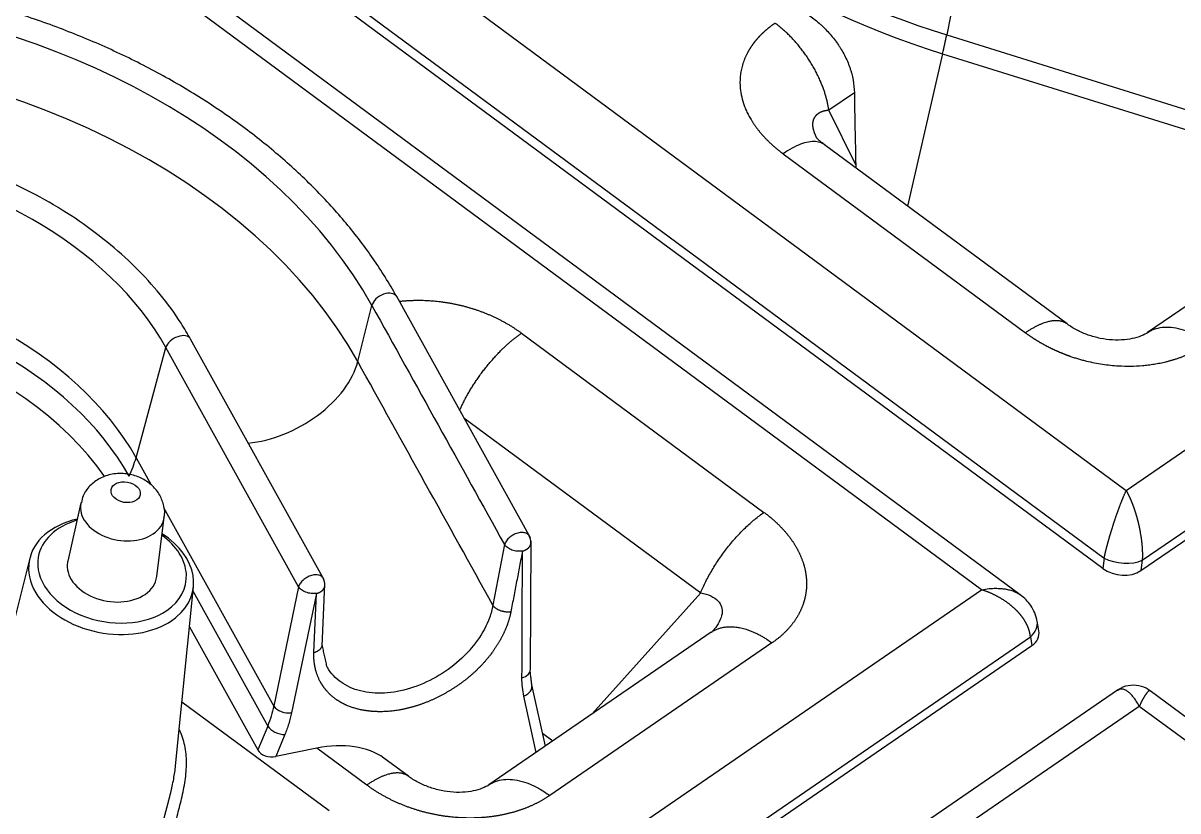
# Model space of a CAD drawing. Header units: millimetres. Extents: x -1286 to 291, y 5350 to 5880.
# Drawn here: x 83.12 to 125.19, y 5669.64 to 5698.33 of the extents above; entities that cross this region are included whole.
import ezdxf

# ---------------------------------------------------------------- set-up
doc = ezdxf.new("R2010")
doc.units = ezdxf.units.MM
doc.layers.add('粗实线层', color=7, linetype='Continuous', lineweight=35)

msp = doc.modelspace()

# ---------------------------------------------------------------- linework, layer by layer
at = {"layer": '粗实线层', "lineweight": 25}
for p, q in [((82.067, 5711.766), (123.306, 5681.305)), ((80.652, 5709.76), (122.502, 5678.846)), ((122.454, 5678.466), (80.559, 5709.412)), ((119.443, 5677.506), (77.717, 5708.329)), ((118.037, 5677.689), (76.799, 5708.15)), ((117.7, 5702.627), (116.766, 5697.895)), ((123.306, 5681.305), (153.395, 5701.96)), ((123.89, 5678.767), (154.293, 5699.638)), ((123.842, 5678.386), (154.218, 5699.239)), ((116.766, 5697.895), (129.324, 5693.978)), ((116.619, 5697.213), (115.336, 5691.666)), ((116.619, 5697.213), (129.253, 5693.273)), ((113.402, 5695.793), (112.474, 5695.156)), ((113.453, 5693.165), (112.474, 5695.156)), ((121.152, 5687.371), (112.321, 5693.894)), ((110.805, 5693.572), (119.637, 5687.049)), ((132.179, 5692.613), (124.083, 5687.055)), ((95.311, 5686.005), (95.825, 5688.047)), ((101.602, 5679.583), (96.73, 5688.367)), ((94.087, 5678.049), (89.22, 5686.821)), ((101.28, 5687.033), (110.111, 5680.51)), ((87.235, 5682.498), (88.324, 5686.51)), ((93.155, 5677.801), (88.324, 5686.51)), ((99.176, 5683.957), (107.806, 5677.582)), ((87.235, 5682.498), (87.782, 5681.513)), ((85.227, 5680.862), (84.747, 5678.735)), ((88.237, 5680.691), (92.252, 5673.454)), ((87.992, 5678.169), (88.262, 5680.333)), ((100.656, 5679.337), (100.237, 5677.124)), ((101.602, 5674.792), (101.625, 5679.459)), ((83.366, 5678.839), (80.59, 5667.785)), ((122.502, 5678.846), (122.454, 5678.466)), ((123.89, 5678.767), (123.842, 5678.386)), ((94.019, 5675.633), (94.116, 5677.891)), ((88.676, 5671.276), (89.327, 5677.799)), ((89.311, 5677.63), (92.031, 5672.727)), ((91.653, 5659.576), (118.037, 5677.689)), ((93.155, 5677.801), (92.252, 5673.454)), ((93.807, 5677.56), (92.902, 5673.209)), ((93.715, 5675.408), (93.808, 5677.56)), ((103.856, 5673.17), (107.806, 5677.582)), ((89.182, 5676.343), (91.672, 5671.855)), ((120.124, 5676.195), (120.062, 5676.555)), ((93.715, 5658.053), (119.817, 5675.971)), ((108.187, 5676.143), (100.089, 5670.584)), ((119.817, 5675.971), (119.871, 5675.661)), ((93.96, 5657.873), (119.871, 5675.661)), ((110.401, 5675.755), (102.305, 5670.198)), ((102.148, 5671.997), (101.659, 5674.234)), ((122.985, 5674.029), (96.605, 5655.919)), ((101.811, 5671.766), (101.363, 5673.815)), ((152.314, 5653.226), (124.177, 5674.01)), ((94.273, 5669.637), (88.908, 5673.6)), ((123.784, 5673.444), (97.399, 5655.332)), ((151.714, 5652.813), (123.784, 5673.444)), ((92.031, 5672.727), (91.672, 5671.855)), ((102.418, 5672.182), (102.047, 5672.456)), ((92.655, 5672.415), (92.325, 5671.613)), ((93.823, 5671.922), (92.325, 5671.613)), ((95.643, 5670.578), (93.823, 5671.922)), ((97.16, 5670.898), (96.264, 5671.56))]:
    msp.add_line(p, q, dxfattribs=at)
for centre, start, end in [((101.121, 5679.41), 0.4567, 29.3069), ((93.611, 5677.867), 357.5155, 29.1239)]:
    msp.add_arc(centre, 0.502, start, end, dxfattribs=at)
for centre, major_axis, ratio, start_param, end_param in [((118.501, 5677.009), (100.383, -17.515), 0.699163, 5.912318, 8.305403), ((118.501, 5677.009), (100.021, -17.452), 0.699163, 5.913241, 8.303431), ((118.443, 5676.673), (99.527, -17.366), 0.699163, 0.310401, 2.020246), ((123.614, 5712.334), (-23.072, 4.026), 0.699163, 6.113264, 7.669717), ((123.716, 5712.919), (-22.925, 4), 0.699163, 6.191307, 7.669717), ((118.501, 5677.009), (-100.383, 17.515), 0.699163, 6.161367, 8.554451), ((118.501, 5677.009), (100.021, -17.452), 0.699163, 3.021746, 5.411936), ((75.947, 5683.953), (21.356, -3.726), 0.699163, 0.513867, 2.89274), ((115.33, 5694.996), (1.496, 4.797), 0.130998, 5.233352, 5.401606), ((75.596, 5681.944), (-21.18, 3.696), 0.699163, 3.65546, 6.27657), ((75.948, 5683.961), (-13.295, 2.32), 0.699163, 3.65546, 5.986254), ((75.263, 5680.032), (12.863, -2.244), 0.699163, 0.513867, 3.000861), ((75.151, 5679.393), (12.709, -2.218), 0.699163, 0.513867, 2.975536), ((75.02, 5678.64), (12.427, -2.168), 0.699163, 0.605825, 2.07329), ((96.286, 5688.121), (-0.444, -0.246), 0.622625, 3.141606, 5.755112), ((88.78, 5686.577), (0.441, 0.244), 0.622625, 6.283179, 8.88047), ((92.21, 5685.51), (2.988, 1.657), 0.622625, 4.09478, 5.755112), ((82.69, 5681.829), (4.394, 2.437), 0.622625, 5.555616, 5.738875), ((86.738, 5680.561), (-1.518, 0.265), 0.699163, 6.24722, 6.283185), ((86.738, 5680.561), (-1.518, 0.265), 0.699163, 0, 2.520996), ((86.328, 5678.212), (-2.985, 0.521), 0.699163, 5.257225, 6.283185), ((86.363, 5678.413), (-2.688, 0.469), 0.699163, 5.326635, 6.283185), ((86.738, 5680.561), (-1.518, 0.265), 0.699163, 2.520996, 3.17376), ((86.363, 5678.413), (-2.688, 0.469), 0.699163, 2.520996, 4.098272), ((86.328, 5678.212), (-2.985, 0.521), 0.699163, 2.607095, 4.167682), ((86.328, 5678.212), (-2.985, 0.521), 0.699163, 0, 0.540713), ((86.363, 5678.413), (-2.688, 0.469), 0.699163, 0, 2.520996), ((86.363, 5678.413), (-1.623, 0.283), 0.699163, 6.248986, 6.283185), ((123.144, 5679.179), (-0.997, 0.127), 0.507745, 0.937051, 2.477692), ((86.363, 5678.413), (-1.623, 0.283), 0.699163, 0, 2.520996), ((123.116, 5678.952), (-0.988, 0.187), 0.719296, 0.9807, 2.521338), ((86.363, 5678.413), (-1.623, 0.283), 0.699163, 2.520996, 3.175822), ((86.328, 5678.212), (-2.985, 0.521), 0.699163, 0.540713, 2.520996), ((86.328, 5678.212), (-2.985, 0.521), 0.699163, 2.520996, 2.607095), ((119.072, 5676.383), (0.99, 0.171), 0.706769, 5.434534, 6.283306), ((119.104, 5676.198), (-1.022, 0.165), 0.679405, 2.522891, 3.371517), ((101.099, 5674.794), (-0.502, 0.002), 0.672155, 1.973466, 3.141576), ((101.168, 5674.127), (-0.491, -0.107), 0.711148, 1.820754, 3.141583), ((92.706, 5673.521), (0.492, -0.102), 0.612804, 3.680004, 5.243964), ((92.46, 5672.727), (0.465, -0.191), 0.529876, 3.802266, 5.350503), ((93.655, 5669.489), (-3.11, -1.472), 0.659017, 3.481612, 4.35849), ((92.145, 5671.961), (-0.508, 0.061), 0.700031, 0.469223, 2.017459)]:
    msp.add_ellipse(centre, major_axis=major_axis, ratio=ratio, start_param=start_param, end_param=end_param, dxfattribs=at)
msp.add_ellipse((86.857, 5681.244), major_axis=(-0.529, 0.092), ratio=0.699163, dxfattribs=at)
for points, degree, knots in [([(217.811, 5683.071), (217.744, 5683.321), (217.401, 5684.557), (216.633, 5686.769), (215.49, 5689.701), (214.174, 5692.611), (212.702, 5695.494), (211.073, 5698.346), (209.29, 5701.162), (207.356, 5703.937), (205.274, 5706.667), (203.048, 5709.347), (200.681, 5711.973), (198.178, 5714.54), (195.543, 5717.044), (192.779, 5719.48), (189.892, 5721.846), (186.887, 5724.136), (183.768, 5726.348), (180.541, 5728.477), (177.21, 5730.519), (173.783, 5732.473), (170.263, 5734.333), (166.658, 5736.098), (162.972, 5737.764), (159.213, 5739.329), (155.386, 5740.79), (151.498, 5742.144), (147.555, 5743.39), (143.564, 5744.525), (139.532, 5745.548), (135.464, 5746.456), (131.368, 5747.249), (127.251, 5747.924), (123.119, 5748.481), (118.979, 5748.919), (114.838, 5749.238), (110.704, 5749.436), (106.582, 5749.513), (102.479, 5749.469), (98.403, 5749.305), (94.361, 5749.02), (90.428, 5748.622), (87.514, 5748.238), (85.932, 5747.999), (85.59, 5747.946)], 3, [0, 0, 0, 0, 0.00609, 0.030175, 0.054265, 0.07836, 0.10246, 0.126565, 0.150673, 0.174786, 0.198901, 0.223018, 0.247138, 0.271259, 0.295382, 0.319506, 0.34363, 0.367754, 0.391879, 0.416004, 0.440128, 0.464253, 0.488377, 0.512501, 0.536625, 0.560748, 0.584871, 0.608994, 0.633116, 0.657239, 0.681361, 0.705483, 0.729605, 0.753727, 0.777849, 0.801972, 0.826094, 0.850217, 0.87434, 0.898463, 0.922587, 0.946711, 0.970835, 0.993691, 1, 1, 1, 1]), ([(96.73, 5688.367), (96.596, 5688.608), (96.191, 5689.295), (95.422, 5690.408), (94.364, 5691.676), (93.168, 5692.886), (91.842, 5694.028), (90.398, 5695.094), (88.844, 5696.077), (87.195, 5696.968), (85.461, 5697.761), (83.656, 5698.451), (81.794, 5699.032), (79.888, 5699.5), (77.953, 5699.852), (76.002, 5700.085), (74.051, 5700.197), (72.114, 5700.187), (70.205, 5700.055), (68.339, 5699.803), (66.529, 5699.431), (64.788, 5698.943), (63.132, 5698.341), (61.569, 5697.631), (60.118, 5696.815), (58.945, 5696.024), (58.297, 5695.483), (58.06, 5695.27)], 3, [0, 0, 0, 0, 0.021951, 0.063245, 0.10458, 0.145956, 0.187358, 0.228774, 0.270196, 0.311619, 0.353038, 0.394454, 0.435867, 0.477279, 0.51869, 0.560103, 0.601519, 0.642939, 0.684367, 0.725803, 0.767247, 0.808699, 0.850158, 0.891618, 0.933069, 0.974501, 1, 1, 1, 1]), ([(111.316, 5698.876), (111.459, 5698.801), (111.597, 5698.718), (111.866, 5698.534), (111.996, 5698.433), (112.137, 5698.309), (112.153, 5698.295), (112.184, 5698.267), (112.199, 5698.253), (112.246, 5698.21), (112.336, 5698.123), (112.423, 5698.033), (112.589, 5697.847), (112.693, 5697.718), (112.812, 5697.547), (112.835, 5697.512), (112.88, 5697.442), (112.903, 5697.407), (112.967, 5697.3), (113.007, 5697.229), (113.119, 5697.011), (113.183, 5696.863), (113.248, 5696.674), (113.261, 5696.636), (113.284, 5696.56), (113.295, 5696.522), (113.326, 5696.406), (113.343, 5696.329), (113.385, 5696.099), (113.4, 5695.946), (113.402, 5695.793)], 3, [0, 0, 0, 0, 0.125, 0.125, 0.25, 0.25, 0.265625, 0.265625, 0.28125, 0.28125, 0.3125, 0.375, 0.375, 0.5, 0.5, 0.53125, 0.53125, 0.5625, 0.5625, 0.625, 0.625, 0.75, 0.75, 0.78125, 0.78125, 0.8125, 0.8125, 0.875, 0.875, 1, 1, 1, 1]), ([(110.516, 5698.327), (110.508, 5698.321), (110.492, 5698.31), (110.469, 5698.294), (110.445, 5698.277), (110.422, 5698.26), (110.399, 5698.244), (110.376, 5698.227), (110.354, 5698.209), (110.332, 5698.192), (110.309, 5698.175), (110.288, 5698.158), (110.266, 5698.14), (110.245, 5698.123), (110.224, 5698.105), (110.203, 5698.088), (110.182, 5698.07), (110.162, 5698.052), (110.141, 5698.034), (110.121, 5698.016), (110.102, 5697.998), (110.082, 5697.98), (110.063, 5697.962), (110.044, 5697.944), (110.025, 5697.925), (110.006, 5697.907), (109.988, 5697.888), (109.97, 5697.87), (109.952, 5697.851), (109.934, 5697.832), (109.917, 5697.814), (109.9, 5697.795), (109.883, 5697.776), (109.866, 5697.757), (109.849, 5697.738), (109.833, 5697.719), (109.817, 5697.7), (109.801, 5697.681), (109.786, 5697.662), (109.77, 5697.642), (109.755, 5697.623), (109.74, 5697.604), (109.726, 5697.584), (109.711, 5697.565), (109.697, 5697.545), (109.683, 5697.526), (109.669, 5697.506), (109.656, 5697.487), (109.642, 5697.467), (109.629, 5697.447), (109.617, 5697.428), (109.604, 5697.408), (109.592, 5697.388), (109.579, 5697.368), (109.567, 5697.348), (109.556, 5697.329), (109.544, 5697.309), (109.533, 5697.289), (109.522, 5697.269), (109.497, 5697.223), (109.46, 5697.15), (109.416, 5697.051), (109.376, 5696.951), (109.33, 5696.818), (109.285, 5696.651), (109.25, 5696.446), (109.234, 5696.239), (109.237, 5695.996), (109.274, 5695.716), (109.343, 5695.454), (109.42, 5695.245), (109.489, 5695.088), (109.57, 5694.929), (109.639, 5694.809), (109.69, 5694.729), (109.718, 5694.686), (109.746, 5694.644), (109.775, 5694.601), (109.806, 5694.559), (109.837, 5694.517), (109.869, 5694.474), (109.902, 5694.432), (109.936, 5694.39), (109.97, 5694.348), (110.006, 5694.306), (110.043, 5694.263), (110.08, 5694.222), (110.119, 5694.18), (110.158, 5694.138), (110.198, 5694.096), (110.24, 5694.055), (110.282, 5694.013), (110.325, 5693.972), (110.369, 5693.931), (110.414, 5693.89), (110.459, 5693.85), (110.506, 5693.809), (110.554, 5693.769), (110.602, 5693.729), (110.652, 5693.69), (110.702, 5693.65), (110.753, 5693.611), (110.788, 5693.585), (110.805, 5693.572)], 3, [0, 0, 0, 0, 0.004758, 0.009508, 0.014248, 0.018979, 0.023701, 0.028413, 0.033116, 0.037811, 0.042496, 0.047171, 0.051838, 0.056495, 0.061143, 0.065782, 0.070412, 0.075033, 0.079645, 0.084248, 0.088842, 0.093427, 0.098002, 0.102568, 0.107124, 0.111671, 0.116209, 0.120737, 0.125255, 0.129764, 0.134263, 0.138752, 0.143232, 0.147702, 0.152162, 0.156613, 0.161054, 0.165485, 0.169906, 0.174318, 0.17872, 0.183112, 0.187495, 0.191868, 0.196231, 0.200585, 0.20493, 0.209265, 0.213591, 0.217907, 0.222214, 0.226512, 0.230801, 0.23508, 0.23935, 0.24361, 0.247861, 0.252102, 0.256333, 0.260555, 0.281308, 0.301817, 0.322082, 0.3421, 0.381591, 0.421116, 0.460653, 0.500185, 0.55923, 0.618196, 0.647794, 0.677935, 0.708623, 0.739851, 0.748228, 0.756649, 0.765112, 0.773616, 0.782162, 0.790751, 0.799381, 0.808054, 0.81677, 0.825529, 0.834332, 0.843177, 0.852066, 0.860999, 0.869974, 0.878993, 0.888053, 0.897157, 0.906301, 0.915487, 0.924714, 0.933981, 0.943289, 0.952638, 0.962028, 0.97146, 0.980932, 0.990446, 1, 1, 1, 1]), ([(112.474, 5695.156), (112.468, 5695.155), (112.457, 5695.154), (112.441, 5695.152), (112.425, 5695.15), (112.409, 5695.147), (112.393, 5695.144), (112.378, 5695.141), (112.362, 5695.138), (112.347, 5695.135), (112.333, 5695.132), (112.318, 5695.128), (112.304, 5695.124), (112.29, 5695.12), (112.276, 5695.116), (112.263, 5695.112), (112.249, 5695.108), (112.236, 5695.103), (112.223, 5695.098), (112.211, 5695.094), (112.198, 5695.088), (112.186, 5695.083), (112.174, 5695.078), (112.163, 5695.072), (112.151, 5695.067), (112.14, 5695.061), (112.129, 5695.055), (112.118, 5695.049), (112.108, 5695.043), (112.098, 5695.036), (112.088, 5695.03), (112.078, 5695.023), (112.069, 5695.016), (112.059, 5695.01), (112.05, 5695.002), (112.041, 5694.995), (112.033, 5694.988), (112.025, 5694.981), (112.017, 5694.973), (112.009, 5694.965), (112.001, 5694.957), (111.994, 5694.949), (111.987, 5694.941), (111.98, 5694.933), (111.973, 5694.925), (111.967, 5694.916), (111.96, 5694.908), (111.954, 5694.899), (111.949, 5694.89), (111.943, 5694.881), (111.938, 5694.872), (111.933, 5694.863), (111.928, 5694.854), (111.924, 5694.844), (111.919, 5694.835), (111.915, 5694.825), (111.911, 5694.816), (111.908, 5694.806), (111.904, 5694.796), (111.901, 5694.786), (111.898, 5694.776), (111.895, 5694.765), (111.893, 5694.755), (111.891, 5694.745), (111.889, 5694.734), (111.887, 5694.723), (111.885, 5694.713), (111.884, 5694.702), (111.883, 5694.691), (111.882, 5694.68), (111.881, 5694.669), (111.881, 5694.657), (111.88, 5694.646), (111.88, 5694.635), (111.88, 5694.623), (111.881, 5694.612), (111.882, 5694.596), (111.883, 5694.578), (111.886, 5694.555), (111.889, 5694.532), (111.893, 5694.508), (111.898, 5694.484), (111.903, 5694.46), (111.91, 5694.435), (111.917, 5694.41), (111.925, 5694.384), (111.934, 5694.358), (111.943, 5694.332), (111.954, 5694.305), (111.965, 5694.278), (111.977, 5694.251), (111.99, 5694.223), (112.004, 5694.195), (112.014, 5694.175), (112.019, 5694.165), (112.019, 5694.165)], 3, [0, 0, 0, 0, 0.01221, 0.024337, 0.03638, 0.048341, 0.06022, 0.072017, 0.083732, 0.095367, 0.106922, 0.118396, 0.129792, 0.141108, 0.152347, 0.163507, 0.174591, 0.185598, 0.196529, 0.207385, 0.218166, 0.228873, 0.239506, 0.250066, 0.260555, 0.270971, 0.281317, 0.291593, 0.301799, 0.311936, 0.322006, 0.332008, 0.341944, 0.351815, 0.36162, 0.371362, 0.38104, 0.390656, 0.400211, 0.409705, 0.419139, 0.428515, 0.437833, 0.447094, 0.456299, 0.46545, 0.474546, 0.48359, 0.492582, 0.501524, 0.510416, 0.519259, 0.528055, 0.536805, 0.54551, 0.55417, 0.562789, 0.571365, 0.579902, 0.588399, 0.596859, 0.605282, 0.61367, 0.622025, 0.630346, 0.638637, 0.646898, 0.65513, 0.663336, 0.671515, 0.679671, 0.687804, 0.695915, 0.704007, 0.71208, 0.720136, 0.728177, 0.743261, 0.758405, 0.773617, 0.788907, 0.804286, 0.819761, 0.835343, 0.85104, 0.86686, 0.882813, 0.898907, 0.915149, 0.931548, 0.948111, 0.964846, 0.98176, 0.998859, 1, 1, 1, 1]), ([(89.22, 5686.821), (89.112, 5687.016), (88.782, 5687.569), (88.136, 5688.455), (87.23, 5689.449), (86.19, 5690.378), (85.03, 5691.232), (83.764, 5691.999), (82.405, 5692.671), (80.972, 5693.242), (79.479, 5693.703), (77.946, 5694.05), (76.389, 5694.278), (74.826, 5694.386), (73.276, 5694.371), (71.757, 5694.234), (70.286, 5693.976), (68.88, 5693.6), (67.558, 5693.108), (66.329, 5692.509), (65.227, 5691.798), (64.51, 5691.259), (64.203, 5690.937), (64.178, 5690.911)], 3, [0, 0, 0, 0, 0.027121, 0.077851, 0.128669, 0.179574, 0.230527, 0.281499, 0.332472, 0.38344, 0.434402, 0.485361, 0.536322, 0.587291, 0.638272, 0.68927, 0.740289, 0.791331, 0.84239, 0.893453, 0.94449, 0.995462, 1, 1, 1, 1]), ([(112.322, 5693.893), (112.285, 5693.921), (112.244, 5693.943), (112.136, 5693.989), (112.063, 5694.005), (111.905, 5694.017), (111.82, 5694.011), (111.64, 5693.98), (111.544, 5693.953), (111.344, 5693.879), (111.24, 5693.831), (111.026, 5693.716), (110.917, 5693.649), (110.805, 5693.572)], 3, [0, 0, 0, 0, 0.117465, 0.117465, 0.293972, 0.293972, 0.470479, 0.470479, 0.646986, 0.646986, 0.823493, 0.823493, 1, 1, 1, 1]), ([(96.835, 5688.196), (96.915, 5688.205), (97.435, 5688.249), (98.338, 5688.197), (98.786, 5688.11), (99.236, 5688.021), (99.667, 5687.873), (100.105, 5687.722), (100.507, 5687.514), (100.918, 5687.3), (101.28, 5687.033)], 2, [0, 0, 0, 0.035238, 0.22819, 0.421143, 0.421143, 0.614095, 0.614095, 0.807048, 0.807048, 1, 1, 1]), ([(124.149, 5687.098), (124.087, 5687.049), (123.937, 5686.962), (123.631, 5686.851), (123.252, 5686.785), (122.815, 5686.777), (122.354, 5686.837), (121.906, 5686.961), (121.499, 5687.141), (121.272, 5687.281), (121.168, 5687.358)], 3, [0, 0, 0, 0, 0.130478, 0.256681, 0.379056, 0.499117, 0.61932, 0.742096, 0.86888, 1, 1, 1, 1]), ([(124.14, 5687.091), (124.177, 5687.113), (124.215, 5687.133), (124.344, 5687.191), (124.439, 5687.22), (124.642, 5687.256), (124.748, 5687.262), (124.97, 5687.252), (125.085, 5687.235), (125.32, 5687.18), (125.441, 5687.141), (125.684, 5687.041), (125.808, 5686.98), (126.054, 5686.839), (126.177, 5686.758), (126.299, 5686.669)], 3, [0, 0, 0, 0, 0.069172, 0.069172, 0.22431, 0.22431, 0.379448, 0.379448, 0.534586, 0.534586, 0.689724, 0.689724, 0.844862, 0.844862, 1, 1, 1, 1]), ([(119.637, 5687.049), (119.645, 5687.042), (119.663, 5687.03), (119.689, 5687.01), (119.715, 5686.992), (119.742, 5686.973), (119.768, 5686.954), (119.795, 5686.936), (119.822, 5686.917), (119.849, 5686.899), (119.876, 5686.881), (119.903, 5686.863), (119.93, 5686.846), (119.957, 5686.828), (119.985, 5686.811), (120.012, 5686.793), (120.04, 5686.776), (120.068, 5686.759), (120.095, 5686.743), (120.123, 5686.726), (120.151, 5686.709), (120.179, 5686.693), (120.207, 5686.677), (120.235, 5686.661), (120.263, 5686.645), (120.292, 5686.629), (120.32, 5686.614), (120.348, 5686.599), (120.377, 5686.583), (120.405, 5686.568), (120.434, 5686.553), (120.462, 5686.539), (120.491, 5686.524), (120.52, 5686.51), (120.549, 5686.495), (120.577, 5686.481), (120.606, 5686.467), (120.635, 5686.454), (120.664, 5686.44), (120.693, 5686.427), (120.722, 5686.413), (120.751, 5686.4), (120.78, 5686.387), (120.81, 5686.374), (120.839, 5686.362), (120.868, 5686.349), (120.897, 5686.337), (120.927, 5686.325), (120.956, 5686.313), (120.985, 5686.301), (121.015, 5686.289), (121.044, 5686.278), (121.073, 5686.266), (121.103, 5686.255), (121.132, 5686.244), (121.162, 5686.233), (121.191, 5686.222), (121.221, 5686.212), (121.25, 5686.201), (121.318, 5686.178), (121.425, 5686.142), (121.571, 5686.098), (121.716, 5686.057), (121.909, 5686.007), (122.15, 5685.954), (122.442, 5685.904), (122.736, 5685.866), (123.079, 5685.839), (123.469, 5685.83), (123.829, 5685.848), (124.113, 5685.878), (124.327, 5685.908), (124.54, 5685.946), (124.7, 5685.981), (124.808, 5686.008), (124.864, 5686.023), (124.92, 5686.038), (124.976, 5686.054), (125.032, 5686.07), (125.088, 5686.088), (125.144, 5686.105), (125.199, 5686.124), (125.254, 5686.143), (125.31, 5686.163), (125.365, 5686.183), (125.419, 5686.205), (125.474, 5686.227), (125.528, 5686.249), (125.582, 5686.272), (125.635, 5686.296), (125.689, 5686.321), (125.742, 5686.346), (125.794, 5686.372), (125.847, 5686.399), (125.899, 5686.426), (125.95, 5686.454), (126.001, 5686.482), (126.052, 5686.512), (126.102, 5686.542), (126.152, 5686.573), (126.202, 5686.604), (126.25, 5686.636), (126.283, 5686.658), (126.299, 5686.669)], 3, [0, 0, 0, 0, 0.004758, 0.009508, 0.014248, 0.018979, 0.023701, 0.028413, 0.033116, 0.037811, 0.042496, 0.047171, 0.051838, 0.056495, 0.061143, 0.065782, 0.070412, 0.075033, 0.079645, 0.084248, 0.088842, 0.093427, 0.098002, 0.102568, 0.107124, 0.111671, 0.116209, 0.120737, 0.125255, 0.129764, 0.134263, 0.138752, 0.143232, 0.147702, 0.152162, 0.156613, 0.161054, 0.165485, 0.169906, 0.174318, 0.17872, 0.183112, 0.187495, 0.191868, 0.196231, 0.200585, 0.20493, 0.209265, 0.213591, 0.217907, 0.222214, 0.226512, 0.230801, 0.23508, 0.23935, 0.24361, 0.247861, 0.252102, 0.256333, 0.260555, 0.281308, 0.301817, 0.322082, 0.3421, 0.381591, 0.421116, 0.460653, 0.500185, 0.55923, 0.618196, 0.647794, 0.677935, 0.708623, 0.739851, 0.748228, 0.756649, 0.765112, 0.773616, 0.782162, 0.790751, 0.799381, 0.808054, 0.81677, 0.825529, 0.834332, 0.843177, 0.852066, 0.860999, 0.869974, 0.878993, 0.888053, 0.897157, 0.906301, 0.915487, 0.924714, 0.933981, 0.943289, 0.952638, 0.962028, 0.97146, 0.980932, 0.990446, 1, 1, 1, 1]), ([(88.252, 5680.33), (88.258, 5680.35), (88.302, 5680.516), (88.241, 5680.841), (88.063, 5681.238), (87.763, 5681.562), (87.369, 5681.801), (86.886, 5681.934), (86.377, 5681.924), (85.912, 5681.768), (85.545, 5681.493), (85.313, 5681.173), (85.257, 5680.949), (85.246, 5680.862)], 3, [0, 0, 0, 0, 0.0139, 0.11629, 0.212352, 0.30817, 0.408981, 0.51774, 0.635103, 0.741211, 0.842638, 0.94214, 1, 1, 1, 1]), ([(122.502, 5678.846), (122.503, 5678.852), (122.506, 5678.862), (122.509, 5678.878), (122.513, 5678.895), (122.517, 5678.911), (122.52, 5678.928), (122.524, 5678.944), (122.528, 5678.961), (122.532, 5678.978), (122.536, 5678.995), (122.54, 5679.013), (122.544, 5679.03), (122.548, 5679.048), (122.552, 5679.065), (122.557, 5679.083), (122.561, 5679.101), (122.566, 5679.119), (122.57, 5679.137), (122.575, 5679.156), (122.579, 5679.174), (122.584, 5679.192), (122.589, 5679.211), (122.594, 5679.23), (122.599, 5679.249), (122.603, 5679.268), (122.609, 5679.287), (122.614, 5679.306), (122.619, 5679.325), (122.624, 5679.345), (122.629, 5679.364), (122.635, 5679.384), (122.64, 5679.404), (122.645, 5679.424), (122.651, 5679.444), (122.656, 5679.464), (122.662, 5679.484), (122.668, 5679.504), (122.674, 5679.524), (122.679, 5679.545), (122.685, 5679.565), (122.691, 5679.586), (122.697, 5679.606), (122.703, 5679.627), (122.709, 5679.648), (122.715, 5679.669), (122.722, 5679.69), (122.728, 5679.711), (122.734, 5679.732), (122.741, 5679.753), (122.747, 5679.774), (122.753, 5679.795), (122.76, 5679.817), (122.766, 5679.838), (122.773, 5679.86), (122.781, 5679.884), (122.789, 5679.91), (122.797, 5679.936), (122.805, 5679.962), (122.813, 5679.989), (122.822, 5680.016), (122.83, 5680.043), (122.839, 5680.071), (122.848, 5680.1), (122.857, 5680.129), (122.867, 5680.158), (122.877, 5680.187), (122.886, 5680.217), (122.896, 5680.248), (122.907, 5680.278), (122.917, 5680.309), (122.928, 5680.341), (122.938, 5680.372), (122.949, 5680.404), (122.961, 5680.436), (122.972, 5680.469), (122.983, 5680.501), (122.995, 5680.534), (123.007, 5680.567), (123.019, 5680.601), (123.032, 5680.634), (123.044, 5680.668), (123.057, 5680.702), (123.07, 5680.735), (123.083, 5680.769), (123.096, 5680.803), (123.109, 5680.838), (123.123, 5680.872), (123.136, 5680.906), (123.15, 5680.94), (123.164, 5680.974), (123.178, 5681.008), (123.192, 5681.042), (123.206, 5681.075), (123.22, 5681.109), (123.234, 5681.142), (123.249, 5681.175), (123.263, 5681.208), (123.277, 5681.241), (123.291, 5681.273), (123.301, 5681.294), (123.306, 5681.305)], 3, [0, 0, 0, 0, 0.006918, 0.013851, 0.020801, 0.027766, 0.034747, 0.041745, 0.048759, 0.05579, 0.062838, 0.069903, 0.076984, 0.084083, 0.0912, 0.098334, 0.105486, 0.112655, 0.119843, 0.127048, 0.134273, 0.141515, 0.148776, 0.156056, 0.163355, 0.170672, 0.178009, 0.185365, 0.192741, 0.200136, 0.207551, 0.214985, 0.22244, 0.229915, 0.23741, 0.244925, 0.252461, 0.260017, 0.267594, 0.275192, 0.282811, 0.290451, 0.298113, 0.305795, 0.313499, 0.321225, 0.328973, 0.336742, 0.344533, 0.352346, 0.360182, 0.368039, 0.375919, 0.383822, 0.391747, 0.400969, 0.410366, 0.419939, 0.429688, 0.439613, 0.449714, 0.459992, 0.470447, 0.481078, 0.491887, 0.502873, 0.514037, 0.525378, 0.536896, 0.548593, 0.560468, 0.572521, 0.584752, 0.597162, 0.60975, 0.622517, 0.635463, 0.648588, 0.661891, 0.675374, 0.689035, 0.702876, 0.716897, 0.731096, 0.745475, 0.760034, 0.774772, 0.78969, 0.804788, 0.820065, 0.835522, 0.85116, 0.866977, 0.882974, 0.899151, 0.915509, 0.932047, 0.948764, 0.965663, 0.982741, 1, 1, 1, 1]), ([(123.306, 5681.305), (123.308, 5681.3), (123.314, 5681.289), (123.323, 5681.273), (123.331, 5681.256), (123.34, 5681.24), (123.348, 5681.224), (123.357, 5681.207), (123.365, 5681.191), (123.373, 5681.174), (123.382, 5681.157), (123.39, 5681.14), (123.398, 5681.124), (123.406, 5681.107), (123.414, 5681.09), (123.422, 5681.073), (123.429, 5681.056), (123.437, 5681.039), (123.445, 5681.022), (123.452, 5681.005), (123.46, 5680.988), (123.467, 5680.971), (123.474, 5680.954), (123.482, 5680.937), (123.489, 5680.92), (123.496, 5680.903), (123.503, 5680.886), (123.51, 5680.868), (123.517, 5680.851), (123.523, 5680.834), (123.53, 5680.817), (123.537, 5680.8), (123.543, 5680.783), (123.55, 5680.766), (123.556, 5680.749), (123.562, 5680.732), (123.569, 5680.715), (123.575, 5680.698), (123.581, 5680.681), (123.587, 5680.664), (123.593, 5680.647), (123.599, 5680.63), (123.604, 5680.614), (123.61, 5680.597), (123.616, 5680.58), (123.621, 5680.564), (123.626, 5680.547), (123.632, 5680.53), (123.637, 5680.514), (123.642, 5680.497), (123.647, 5680.481), (123.652, 5680.465), (123.657, 5680.448), (123.662, 5680.432), (123.667, 5680.416), (123.672, 5680.4), (123.677, 5680.384), (123.681, 5680.368), (123.686, 5680.352), (123.69, 5680.336), (123.694, 5680.32), (123.699, 5680.305), (123.703, 5680.289), (123.707, 5680.273), (123.711, 5680.258), (123.715, 5680.243), (123.719, 5680.227), (123.723, 5680.212), (123.727, 5680.197), (123.731, 5680.182), (123.734, 5680.167), (123.738, 5680.152), (123.742, 5680.137), (123.745, 5680.123), (123.748, 5680.108), (123.752, 5680.094), (123.755, 5680.079), (123.758, 5680.065), (123.762, 5680.051), (123.765, 5680.037), (123.768, 5680.022), (123.771, 5680.009), (123.774, 5679.995), (123.777, 5679.981), (123.78, 5679.967), (123.782, 5679.954), (123.785, 5679.94), (123.788, 5679.927), (123.79, 5679.914), (123.793, 5679.901), (123.796, 5679.888), (123.798, 5679.875), (123.801, 5679.862), (123.803, 5679.85), (123.805, 5679.837), (123.808, 5679.825), (123.81, 5679.812), (123.814, 5679.789), (123.82, 5679.755), (123.828, 5679.711), (123.835, 5679.666), (123.842, 5679.622), (123.848, 5679.579), (123.854, 5679.536), (123.86, 5679.493), (123.865, 5679.45), (123.87, 5679.408), (123.874, 5679.366), (123.878, 5679.325), (123.882, 5679.284), (123.885, 5679.244), (123.887, 5679.204), (123.89, 5679.164), (123.892, 5679.125), (123.893, 5679.087), (123.894, 5679.049), (123.895, 5679.012), (123.895, 5678.975), (123.895, 5678.939), (123.895, 5678.903), (123.894, 5678.868), (123.893, 5678.834), (123.892, 5678.8), (123.891, 5678.778), (123.89, 5678.767)], 3, [0, 0, 0, 0, 0.008289, 0.016537, 0.024744, 0.032909, 0.041033, 0.049116, 0.057157, 0.065157, 0.073116, 0.081033, 0.088909, 0.096744, 0.104538, 0.11229, 0.120001, 0.12767, 0.135299, 0.142886, 0.150432, 0.157936, 0.1654, 0.172822, 0.180203, 0.187543, 0.194841, 0.202098, 0.209314, 0.216489, 0.223623, 0.230715, 0.237767, 0.244777, 0.251746, 0.258674, 0.26556, 0.272406, 0.27921, 0.285974, 0.292696, 0.299377, 0.306017, 0.312616, 0.319174, 0.325691, 0.332166, 0.338601, 0.344995, 0.351347, 0.357659, 0.36393, 0.370159, 0.376348, 0.382495, 0.388602, 0.394668, 0.400693, 0.406677, 0.41262, 0.418522, 0.424383, 0.430203, 0.435983, 0.441721, 0.447419, 0.453076, 0.458692, 0.464267, 0.469802, 0.475296, 0.480749, 0.486161, 0.491533, 0.496864, 0.502154, 0.507404, 0.512613, 0.517781, 0.522909, 0.527996, 0.533043, 0.538049, 0.543014, 0.547939, 0.552824, 0.557668, 0.562472, 0.567235, 0.571958, 0.576641, 0.581283, 0.585885, 0.590446, 0.594968, 0.599449, 0.60389, 0.608291, 0.624411, 0.640438, 0.656373, 0.672218, 0.687973, 0.703639, 0.719217, 0.734708, 0.750114, 0.765435, 0.780672, 0.795827, 0.810901, 0.825894, 0.840809, 0.855645, 0.870405, 0.88509, 0.8997, 0.914237, 0.928702, 0.943097, 0.957423, 0.971682, 0.985873, 1, 1, 1, 1]), ([(107.805, 5677.583), (107.861, 5677.718), (107.924, 5677.856), (108.064, 5678.134), (108.141, 5678.274), (108.307, 5678.553), (108.396, 5678.692), (108.584, 5678.965), (108.683, 5679.099), (108.888, 5679.359), (108.994, 5679.486), (109.212, 5679.727), (109.323, 5679.842), (109.547, 5680.059), (109.661, 5680.161), (109.887, 5680.348), (110, 5680.434), (110.111, 5680.51)], 3, [0, 0, 0, 0, 0.125, 0.125, 0.25, 0.25, 0.375, 0.375, 0.5, 0.5, 0.625, 0.625, 0.75, 0.75, 0.875, 0.875, 1, 1, 1, 1]), ([(110.111, 5680.51), (110.472, 5680.244), (110.756, 5679.943), (111.033, 5679.65), (111.229, 5679.333), (111.422, 5679.021), (111.53, 5678.697), (111.637, 5678.376), (111.676, 5677.732), (111.608, 5677.42), (111.539, 5677.106), (111.383, 5676.814), (111.225, 5676.517), (110.981, 5676.253), (110.732, 5675.983), (110.401, 5675.755)], 2, [0, 0, 0, 0.125, 0.125, 0.25, 0.25, 0.375, 0.375, 0.5, 0.625, 0.625, 0.75, 0.75, 0.875, 0.875, 1, 1, 1]), ([(101.183, 5679.764), (101.154, 5679.758), (101.125, 5679.75), (101.067, 5679.73), (101.038, 5679.718), (100.981, 5679.69), (100.953, 5679.675), (100.901, 5679.641), (100.875, 5679.623), (100.828, 5679.584), (100.806, 5679.563), (100.765, 5679.52), (100.747, 5679.498), (100.715, 5679.453), (100.702, 5679.43), (100.68, 5679.384), (100.671, 5679.361), (100.665, 5679.339)], 3, [0, 0, 0, 0, 0.125, 0.125, 0.25, 0.25, 0.375, 0.375, 0.5, 0.5, 0.625, 0.625, 0.75, 0.75, 0.875, 0.875, 1, 1, 1, 1]), ([(101.559, 5679.656), (101.54, 5679.689), (101.512, 5679.716), (101.438, 5679.757), (101.393, 5679.77), (101.294, 5679.779), (101.239, 5679.775), (101.183, 5679.764)], 3, [0, 0, 0, 0, 0.333029, 0.333029, 0.666514, 0.666514, 1, 1, 1, 1]), ([(101.312, 5679.099), (101.282, 5679.094), (101.251, 5679.091), (101.187, 5679.09), (101.155, 5679.091), (101.089, 5679.098), (101.057, 5679.103), (100.992, 5679.118), (100.961, 5679.127), (100.9, 5679.149), (100.871, 5679.162), (100.816, 5679.191), (100.79, 5679.207), (100.744, 5679.241), (100.722, 5679.259), (100.685, 5679.297), (100.669, 5679.317), (100.656, 5679.337)], 3, [0, 0, 0, 0, 0.125, 0.125, 0.25, 0.25, 0.375, 0.375, 0.5, 0.5, 0.625, 0.625, 0.75, 0.75, 0.875, 0.875, 1, 1, 1, 1]), ([(101.313, 5679.099), (101.316, 5679.1), (101.323, 5679.102), (101.332, 5679.105), (101.342, 5679.108), (101.352, 5679.111), (101.361, 5679.115), (101.37, 5679.118), (101.38, 5679.122), (101.389, 5679.125), (101.398, 5679.129), (101.406, 5679.133), (101.415, 5679.137), (101.424, 5679.141), (101.432, 5679.146), (101.44, 5679.15), (101.448, 5679.155), (101.456, 5679.159), (101.464, 5679.164), (101.472, 5679.169), (101.479, 5679.174), (101.487, 5679.179), (101.494, 5679.184), (101.501, 5679.189), (101.508, 5679.195), (101.514, 5679.2), (101.521, 5679.206), (101.527, 5679.211), (101.533, 5679.217), (101.539, 5679.223), (101.545, 5679.229), (101.55, 5679.235), (101.556, 5679.241), (101.561, 5679.247), (101.566, 5679.253), (101.571, 5679.259), (101.575, 5679.266), (101.58, 5679.272), (101.584, 5679.278), (101.588, 5679.285), (101.592, 5679.292), (101.595, 5679.298), (101.599, 5679.305), (101.602, 5679.312), (101.605, 5679.318), (101.607, 5679.325), (101.61, 5679.332), (101.612, 5679.339), (101.614, 5679.346), (101.616, 5679.353), (101.618, 5679.36), (101.619, 5679.367), (101.621, 5679.374), (101.622, 5679.381), (101.622, 5679.388), (101.623, 5679.395), (101.623, 5679.402), (101.624, 5679.408), (101.624, 5679.412), (101.624, 5679.413)], 3, [0, 0, 0, 0, 0.017894, 0.035776, 0.053646, 0.071505, 0.089352, 0.107187, 0.125012, 0.142825, 0.160627, 0.178419, 0.1962, 0.21397, 0.23173, 0.24948, 0.26722, 0.284951, 0.302671, 0.320382, 0.338084, 0.355777, 0.373461, 0.391137, 0.408804, 0.426462, 0.444113, 0.461756, 0.479391, 0.497019, 0.514639, 0.532253, 0.54986, 0.56746, 0.585054, 0.602641, 0.620223, 0.637799, 0.65537, 0.672935, 0.690495, 0.708051, 0.725602, 0.743148, 0.760691, 0.778229, 0.795764, 0.813295, 0.830823, 0.848348, 0.86587, 0.88339, 0.900907, 0.918421, 0.935934, 0.953445, 0.970955, 0.988463, 1, 1, 1, 1]), ([(93.673, 5678.221), (93.616, 5678.209), (93.557, 5678.189), (93.445, 5678.135), (93.392, 5678.101), (93.297, 5678.024), (93.256, 5677.981), (93.192, 5677.892), (93.169, 5677.846), (93.157, 5677.801)], 3, [0, 0, 0, 0, 0.25, 0.25, 0.5, 0.5, 0.75, 0.75, 1, 1, 1, 1]), ([(94.05, 5678.112), (94.043, 5678.126), (94.033, 5678.139), (94.008, 5678.165), (93.992, 5678.178), (93.955, 5678.2), (93.934, 5678.209), (93.889, 5678.223), (93.865, 5678.228), (93.814, 5678.234), (93.787, 5678.234), (93.731, 5678.231), (93.702, 5678.227), (93.673, 5678.221)], 3, [0, 0, 0, 0, 0.13949, 0.13949, 0.311592, 0.311592, 0.483694, 0.483694, 0.655796, 0.655796, 0.827898, 0.827898, 1, 1, 1, 1]), ([(93.806, 5677.556), (93.776, 5677.552), (93.745, 5677.549), (93.682, 5677.549), (93.649, 5677.551), (93.585, 5677.558), (93.552, 5677.564), (93.489, 5677.58), (93.457, 5677.589), (93.397, 5677.612), (93.368, 5677.625), (93.314, 5677.654), (93.288, 5677.67), (93.242, 5677.704), (93.221, 5677.722), (93.184, 5677.76), (93.168, 5677.78), (93.155, 5677.801)], 3, [0, 0, 0, 0, 0.125, 0.125, 0.25, 0.25, 0.375, 0.375, 0.5, 0.5, 0.625, 0.625, 0.75, 0.75, 0.875, 0.875, 1, 1, 1, 1]), ([(93.806, 5677.556), (93.81, 5677.557), (93.817, 5677.559), (93.827, 5677.562), (93.838, 5677.565), (93.848, 5677.568), (93.858, 5677.571), (93.868, 5677.575), (93.878, 5677.579), (93.887, 5677.582), (93.897, 5677.587), (93.906, 5677.591), (93.916, 5677.595), (93.925, 5677.599), (93.934, 5677.604), (93.942, 5677.609), (93.951, 5677.614), (93.96, 5677.619), (93.968, 5677.624), (93.976, 5677.629), (93.984, 5677.635), (93.992, 5677.64), (93.999, 5677.646), (94.007, 5677.652), (94.014, 5677.658), (94.021, 5677.664), (94.027, 5677.67), (94.034, 5677.677), (94.04, 5677.683), (94.046, 5677.69), (94.052, 5677.696), (94.058, 5677.703), (94.063, 5677.71), (94.068, 5677.717), (94.073, 5677.724), (94.077, 5677.731), (94.082, 5677.739), (94.086, 5677.746), (94.09, 5677.753), (94.093, 5677.761), (94.096, 5677.769), (94.099, 5677.776), (94.102, 5677.784), (94.105, 5677.792), (94.107, 5677.8), (94.109, 5677.808), (94.11, 5677.815), (94.112, 5677.823), (94.113, 5677.831), (94.113, 5677.839), (94.113, 5677.843), (94.114, 5677.845)], 3, [0, 0, 0, 0, 0.019945, 0.039913, 0.059903, 0.079916, 0.099952, 0.120011, 0.140093, 0.160198, 0.180327, 0.20048, 0.220657, 0.240858, 0.261084, 0.281334, 0.301609, 0.321909, 0.342234, 0.362585, 0.382962, 0.403365, 0.423794, 0.444249, 0.464732, 0.48524, 0.505777, 0.52634, 0.546931, 0.56755, 0.588197, 0.608872, 0.629576, 0.650308, 0.67107, 0.69186, 0.712681, 0.73353, 0.75441, 0.775319, 0.796259, 0.81723, 0.838231, 0.859263, 0.880327, 0.901421, 0.922548, 0.943706, 0.964896, 0.986118, 1, 1, 1, 1]), ([(107.806, 5677.582), (107.875, 5677.569), (108.071, 5677.519), (108.333, 5677.397), (108.53, 5677.195), (108.606, 5676.953), (108.566, 5676.676), (108.438, 5676.43), (108.323, 5676.281), (108.284, 5676.234)], 3, [0, 0, 0, 0, 0.091381, 0.269131, 0.437347, 0.597158, 0.756651, 0.924323, 1, 1, 1, 1]), ([(118.037, 5677.689), (118.038, 5677.689), (118.131, 5677.707), (118.304, 5677.734), (118.538, 5677.747), (118.73, 5677.74), (118.872, 5677.724), (118.978, 5677.704), (119.06, 5677.684), (119.137, 5677.661), (119.209, 5677.635), (119.276, 5677.606), (119.338, 5677.575), (119.385, 5677.546), (119.42, 5677.523), (119.44, 5677.509), (119.451, 5677.501), (119.453, 5677.499)], 3, [0, 0, 0, 0, 0.00028, 0.166395, 0.311528, 0.435684, 0.538875, 0.600489, 0.660706, 0.719534, 0.77698, 0.833054, 0.887766, 0.941126, 0.966065, 0.99086, 1, 1, 1, 1]), ([(119.817, 5675.971), (119.817, 5675.976), (119.816, 5675.986), (119.814, 5676.001), (119.813, 5676.015), (119.811, 5676.03), (119.809, 5676.045), (119.806, 5676.06), (119.804, 5676.075), (119.801, 5676.09), (119.798, 5676.105), (119.795, 5676.12), (119.791, 5676.135), (119.787, 5676.151), (119.783, 5676.166), (119.779, 5676.181), (119.775, 5676.197), (119.77, 5676.212), (119.766, 5676.228), (119.76, 5676.243), (119.755, 5676.259), (119.75, 5676.274), (119.744, 5676.29), (119.738, 5676.306), (119.732, 5676.321), (119.725, 5676.337), (119.719, 5676.353), (119.712, 5676.369), (119.705, 5676.384), (119.698, 5676.4), (119.69, 5676.416), (119.682, 5676.432), (119.674, 5676.448), (119.666, 5676.464), (119.658, 5676.48), (119.649, 5676.496), (119.64, 5676.512), (119.631, 5676.527), (119.621, 5676.543), (119.612, 5676.559), (119.602, 5676.575), (119.592, 5676.591), (119.582, 5676.607), (119.571, 5676.623), (119.56, 5676.639), (119.549, 5676.655), (119.538, 5676.671), (119.526, 5676.687), (119.515, 5676.703), (119.503, 5676.719), (119.491, 5676.735), (119.478, 5676.751), (119.466, 5676.766), (119.453, 5676.782), (119.439, 5676.799), (119.424, 5676.816), (119.408, 5676.835), (119.391, 5676.853), (119.374, 5676.872), (119.356, 5676.891), (119.338, 5676.911), (119.319, 5676.93), (119.299, 5676.95), (119.279, 5676.97), (119.258, 5676.99), (119.236, 5677.01), (119.214, 5677.03), (119.191, 5677.05), (119.168, 5677.071), (119.143, 5677.091), (119.119, 5677.112), (119.093, 5677.133), (119.067, 5677.154), (119.04, 5677.175), (119.012, 5677.195), (118.983, 5677.216), (118.954, 5677.237), (118.924, 5677.258), (118.894, 5677.279), (118.863, 5677.3), (118.83, 5677.321), (118.798, 5677.342), (118.764, 5677.362), (118.73, 5677.383), (118.695, 5677.403), (118.659, 5677.424), (118.623, 5677.444), (118.586, 5677.463), (118.548, 5677.483), (118.509, 5677.502), (118.47, 5677.521), (118.43, 5677.54), (118.389, 5677.558), (118.347, 5677.576), (118.305, 5677.594), (118.262, 5677.611), (118.218, 5677.628), (118.174, 5677.644), (118.129, 5677.659), (118.084, 5677.674), (118.053, 5677.684), (118.037, 5677.689)], 3, [0, 0, 0, 0, 0.006917, 0.013849, 0.020797, 0.027761, 0.034741, 0.041737, 0.04875, 0.055779, 0.062825, 0.069888, 0.076968, 0.084065, 0.09118, 0.098312, 0.105462, 0.11263, 0.119816, 0.127019, 0.134241, 0.141482, 0.148741, 0.156018, 0.163315, 0.17063, 0.177965, 0.185319, 0.192692, 0.200084, 0.207497, 0.214929, 0.222381, 0.229853, 0.237345, 0.244858, 0.252391, 0.259944, 0.267519, 0.275114, 0.28273, 0.290367, 0.298025, 0.305704, 0.313405, 0.321128, 0.328872, 0.336638, 0.344426, 0.352236, 0.360068, 0.367922, 0.375798, 0.383697, 0.391619, 0.400842, 0.41024, 0.419814, 0.429565, 0.439491, 0.449594, 0.459873, 0.470329, 0.480962, 0.491773, 0.50276, 0.513926, 0.525269, 0.53679, 0.548488, 0.560366, 0.572421, 0.584654, 0.597067, 0.609657, 0.622427, 0.635375, 0.648503, 0.661809, 0.675294, 0.688959, 0.702803, 0.716827, 0.731029, 0.745412, 0.759974, 0.774715, 0.789637, 0.804738, 0.820019, 0.83548, 0.851121, 0.866943, 0.882944, 0.899125, 0.915487, 0.932029, 0.948751, 0.965654, 0.982737, 1, 1, 1, 1]), ([(120.066, 5676.532), (120.048, 5676.642), (119.991, 5676.844), (119.798, 5677.191), (119.599, 5677.393), (119.445, 5677.505)], 3, [0, 0, 0, 0, 0.2788, 0.539096, 1, 1, 1, 1]), ([(100.237, 5677.124), (100.21, 5676.975), (100.093, 5676.547), (99.717, 5675.842), (99.036, 5675.087), (98.181, 5674.476), (97.23, 5674.064), (96.27, 5673.888), (95.388, 5673.965), (94.666, 5674.288), (94.32, 5674.662), (94.194, 5674.891), (94.184, 5674.909)], 3, [0, 0, 0, 0, 0.063842, 0.180213, 0.296257, 0.411879, 0.527356, 0.642708, 0.758206, 0.873911, 0.989969, 1, 1, 1, 1]), ([(100.889, 5676.885), (100.834, 5676.597), (100.714, 5676.301), (100.596, 5676.009), (100.42, 5675.722), (100.245, 5675.436), (99.794, 5674.897), (99.527, 5674.655), (99.261, 5674.415), (98.953, 5674.203), (98.649, 5673.994), (97.99, 5673.654), (97.651, 5673.531), (97.309, 5673.408), (96.641, 5673.269), (96.312, 5673.254), (95.987, 5673.239), (95.377, 5673.316), (95.108, 5673.407), (94.835, 5673.499), (94.388, 5673.781), (94.214, 5673.97), (94.042, 5674.157), (93.811, 5674.611), (93.757, 5674.868), (93.703, 5675.128), (93.715, 5675.408)], 2, [0, 0, 0, 0.0625, 0.0625, 0.125, 0.125, 0.1875, 0.25, 0.25, 0.3125, 0.3125, 0.375, 0.4375, 0.4375, 0.5, 0.5625, 0.5625, 0.625, 0.6875, 0.6875, 0.75, 0.8125, 0.8125, 0.875, 0.9375, 0.9375, 1, 1, 1]), ([(93.715, 5675.408), (93.745, 5675.415), (93.774, 5675.425), (93.828, 5675.448), (93.853, 5675.461), (93.899, 5675.491), (93.92, 5675.508), (93.956, 5675.543), (93.972, 5675.562), (93.996, 5675.602), (94.006, 5675.622), (94.017, 5675.661), (94.021, 5675.68), (94.021, 5675.698)], 3, [0, 0, 0, 0, 0.171116, 0.171116, 0.342231, 0.342231, 0.513347, 0.513347, 0.684462, 0.684462, 0.855578, 0.855578, 1, 1, 1, 1]), ([(124.184, 5674.004), (124.084, 5674.079), (123.863, 5674.193), (123.476, 5674.229), (123.165, 5674.155), (123.027, 5674.047), (122.994, 5674.016)], 3, [0, 0, 0, 0, 0.282159, 0.588772, 0.895818, 1, 1, 1, 1]), ([(123.784, 5673.444), (123.784, 5673.444), (123.746, 5673.514), (123.674, 5673.635), (123.57, 5673.779), (123.481, 5673.882), (123.412, 5673.947), (123.358, 5673.989), (123.316, 5674.018), (123.274, 5674.04), (123.235, 5674.057), (123.196, 5674.068), (123.16, 5674.075), (123.131, 5674.076), (123.109, 5674.075), (123.093, 5674.073), (123.078, 5674.07), (123.063, 5674.067), (123.048, 5674.062), (123.033, 5674.056), (123.019, 5674.049), (123.005, 5674.042), (122.995, 5674.035), (122.99, 5674.032), (122.99, 5674.032)], 3, [0, 0, 0, 0, 0.000243, 0.142995, 0.26774, 0.374483, 0.463233, 0.51621, 0.567984, 0.618564, 0.667955, 0.716165, 0.763204, 0.80908, 0.830522, 0.851841, 0.873037, 0.894113, 0.915069, 0.935907, 0.956628, 0.977234, 0.997725, 1, 1, 1, 1]), ([(124.176, 5674.011), (124.175, 5674.011), (124.174, 5674.012), (124.172, 5674.013), (124.169, 5674.014), (124.167, 5674.015), (124.164, 5674.016), (124.16, 5674.017), (124.157, 5674.017), (124.153, 5674.016), (124.149, 5674.015), (124.145, 5674.014), (124.14, 5674.012), (124.136, 5674.01), (124.131, 5674.007), (124.126, 5674.004), (124.121, 5674.001), (124.115, 5673.996), (124.11, 5673.992), (124.104, 5673.986), (124.098, 5673.981), (124.091, 5673.974), (124.085, 5673.967), (124.078, 5673.959), (124.071, 5673.951), (124.063, 5673.942), (124.056, 5673.933), (124.048, 5673.923), (124.04, 5673.912), (124.031, 5673.9), (124.023, 5673.888), (124.014, 5673.875), (124.005, 5673.861), (123.995, 5673.847), (123.985, 5673.831), (123.976, 5673.815), (123.965, 5673.799), (123.955, 5673.781), (123.944, 5673.763), (123.933, 5673.743), (123.922, 5673.723), (123.911, 5673.702), (123.899, 5673.68), (123.887, 5673.658), (123.875, 5673.634), (123.862, 5673.61), (123.85, 5673.584), (123.837, 5673.558), (123.824, 5673.531), (123.811, 5673.503), (123.797, 5673.474), (123.789, 5673.454), (123.784, 5673.444)], 3, [0, 0, 0, 0, 0.009554, 0.021327, 0.03312, 0.044933, 0.060742, 0.076769, 0.093012, 0.109474, 0.126153, 0.14305, 0.160166, 0.1775, 0.195053, 0.212825, 0.230817, 0.249028, 0.267458, 0.286109, 0.30498, 0.324071, 0.343383, 0.362916, 0.382669, 0.402644, 0.422839, 0.443256, 0.463895, 0.484755, 0.505837, 0.527141, 0.548667, 0.570415, 0.592385, 0.614578, 0.636993, 0.659631, 0.682492, 0.705576, 0.728883, 0.752412, 0.776165, 0.800142, 0.824341, 0.848764, 0.873411, 0.898281, 0.923375, 0.948693, 0.974234, 1, 1, 1, 1]), ([(88.664, 5669.149), (88.687, 5669.248), (88.712, 5669.348), (88.763, 5669.552), (88.789, 5669.657), (88.868, 5669.973), (88.921, 5670.19), (88.986, 5670.519), (89.006, 5670.63), (89.038, 5670.85), (89.064, 5671.07), (89.078, 5671.396), (89.067, 5671.608), (89.035, 5671.92), (88.993, 5672.121), (88.896, 5672.409), (88.857, 5672.503), (88.814, 5672.595)], 3, [0, 0, 0, 0, 0.090839, 0.090839, 0.181678, 0.181678, 0.363356, 0.363356, 0.454195, 0.454195, 0.545033, 0.635872, 0.726711, 0.726711, 0.908389, 0.908389, 1, 1, 1, 1]), ([(88.214, 5669.192), (88.216, 5669.2), (88.22, 5669.217), (88.226, 5669.243), (88.232, 5669.269), (88.239, 5669.295), (88.245, 5669.321), (88.252, 5669.347), (88.259, 5669.373), (88.265, 5669.399), (88.272, 5669.426), (88.279, 5669.452), (88.286, 5669.479), (88.293, 5669.506), (88.3, 5669.532), (88.307, 5669.559), (88.314, 5669.586), (88.321, 5669.613), (88.328, 5669.64), (88.336, 5669.667), (88.343, 5669.695), (88.35, 5669.722), (88.358, 5669.75), (88.365, 5669.777), (88.372, 5669.805), (88.38, 5669.833), (88.387, 5669.861), (88.394, 5669.889), (88.402, 5669.917), (88.409, 5669.945), (88.417, 5669.974), (88.424, 5670.002), (88.432, 5670.031), (88.439, 5670.059), (88.446, 5670.088), (88.454, 5670.117), (88.461, 5670.146), (88.468, 5670.175), (88.476, 5670.204), (88.483, 5670.234), (88.49, 5670.263), (88.498, 5670.293), (88.505, 5670.322), (88.512, 5670.352), (88.519, 5670.382), (88.526, 5670.412), (88.533, 5670.442), (88.557, 5670.549), (88.596, 5670.731), (88.641, 5670.985), (88.665, 5671.166), (88.675, 5671.262), (88.676, 5671.277)], 3, [0, 0, 0, 0, 0.013316, 0.026627, 0.039933, 0.053236, 0.066537, 0.079837, 0.093137, 0.106439, 0.119744, 0.133052, 0.146366, 0.159686, 0.173013, 0.186349, 0.199694, 0.213051, 0.226419, 0.239801, 0.253197, 0.266608, 0.280037, 0.293482, 0.306947, 0.320432, 0.333937, 0.347465, 0.361016, 0.374592, 0.388193, 0.40182, 0.415475, 0.429159, 0.442872, 0.456616, 0.470392, 0.4842, 0.498042, 0.511919, 0.525832, 0.539781, 0.553768, 0.567794, 0.581859, 0.595965, 0.610113, 0.624303, 0.746163, 0.864327, 0.97951, 1, 1, 1, 1]), ([(100.151, 5670.623), (100.088, 5670.574), (99.934, 5670.487), (99.624, 5670.377), (99.24, 5670.312), (98.8, 5670.307), (98.338, 5670.37), (97.891, 5670.498), (97.487, 5670.68), (97.262, 5670.82), (97.159, 5670.898)], 3, [0, 0, 0, 0, 0.13024, 0.256228, 0.378462, 0.498499, 0.618803, 0.741759, 0.868735, 1, 1, 1, 1]), ([(100.171, 5670.635), (100.2, 5670.651), (100.23, 5670.666), (100.35, 5670.72), (100.446, 5670.749), (100.648, 5670.785), (100.754, 5670.791), (100.976, 5670.781), (101.091, 5670.764), (101.326, 5670.708), (101.447, 5670.669), (101.691, 5670.57), (101.814, 5670.509), (102.06, 5670.368), (102.183, 5670.287), (102.305, 5670.198)], 3, [0, 0, 0, 0, 0.054578, 0.054578, 0.212149, 0.212149, 0.369719, 0.369719, 0.527289, 0.527289, 0.684859, 0.684859, 0.84243, 0.84243, 1, 1, 1, 1]), ([(102.305, 5670.198), (101.974, 5669.971), (101.586, 5669.803), (101.207, 5669.64), (100.785, 5669.538), (100.37, 5669.437), (99.926, 5669.4), (99.487, 5669.362), (98.585, 5669.414), (98.137, 5669.501), (97.686, 5669.59), (97.255, 5669.738), (96.818, 5669.889), (96.416, 5670.098), (96.004, 5670.311), (95.643, 5670.578)], 2, [0, 0, 0, 0.125, 0.125, 0.25, 0.25, 0.375, 0.375, 0.5, 0.625, 0.625, 0.75, 0.75, 0.875, 0.875, 1, 1, 1])]:
    msp.add_open_spline(points, degree=degree, knots=knots, dxfattribs=at)
for points, weights in [([(112.474, 5695.156), (112.301, 5696.353), (111.556, 5697.559), (110.516, 5698.327)], [1.10245810282, 0.965841536613, 0.965847299304, 1.10247539089]), ([(121.164, 5687.362), (120.836, 5687.617), (120.287, 5687.495), (119.637, 5687.049)], [1.01817920966, 0.977285352758, 1.00538407983, 1.10247539089]), ([(99.021, 5684.215), (99.512, 5685.344), (100.365, 5686.406), (101.28, 5687.033)], [1.08841462092, 0.966014422985, 0.970701308883, 1.10247527861]), ([(100.889, 5676.885), (100.622, 5676.844), (100.353, 5676.943), (100.237, 5677.124)], [1.17035163364, 0.94321637595, 0.943216122122, 1.17035087215]), ([(108.241, 5676.178), (108.806, 5676.516), (109.592, 5676.353), (110.401, 5675.755)], [1.03681461257, 0.97132394131, 0.993210829989, 1.10247527861]), ([(108.186, 5676.142), (108.204, 5676.155), (108.223, 5676.166), (108.241, 5676.178)], [1.04413670287, 1.04158539824, 1.03914470147, 1.03681461257]), ([(97.176, 5670.886), (96.85, 5671.148), (96.298, 5671.028), (95.643, 5670.578)], [1.01898698728, 0.97692229349, 1.00475172393, 1.10247527861])]:
    msp.add_rational_spline(points, weights, degree=3, dxfattribs=at)
for points, degree in [([(113.402, 5695.793), (113.416, 5694.916), (113.433, 5694.04), (113.453, 5693.165)], 3), ([(112.352, 5693.871), (112.047, 5694.103), (112.018, 5694.166)], 2), ([(113.453, 5693.165), (113.454, 5693.127), (113.455, 5693.088), (113.456, 5693.049)], 3), ([(95.825, 5688.047), (97.435, 5685.144), (99.046, 5682.241), (100.656, 5679.337)], 3), ([(124.084, 5687.056), (124.102, 5687.068), (124.121, 5687.08), (124.14, 5687.091)], 3), ([(100.237, 5677.124), (98.595, 5680.084), (96.953, 5683.045), (95.311, 5686.005)], 3), ([(101.313, 5679.105), (100.889, 5676.885)], 1), ([(101.295, 5674.483), (101.313, 5679.105)], 1), ([(108.318, 5676.276), (108.235, 5676.173)], 1), ([(94.19, 5674.897), (94.015, 5675.692)], 1), ([(101.663, 5674.141), (101.594, 5674.735)], 1), ([(101.363, 5673.815), (101.34, 5673.922), (101.305, 5674.14), (101.294, 5674.367), (101.295, 5674.483)], 3), ([(92.252, 5673.454), (92.228, 5673.334), (92.166, 5673.092), (92.08, 5672.848), (92.031, 5672.727)], 3), ([(92.902, 5673.209), (92.874, 5673.078), (92.806, 5672.813), (92.71, 5672.548), (92.655, 5672.415)], 3), ([(100.09, 5670.585), (100.116, 5670.602), (100.143, 5670.619), (100.171, 5670.635)], 3)]:
    msp.add_open_spline(points, degree=degree, dxfattribs=at)

doc.saveas('drawing.dxf')
